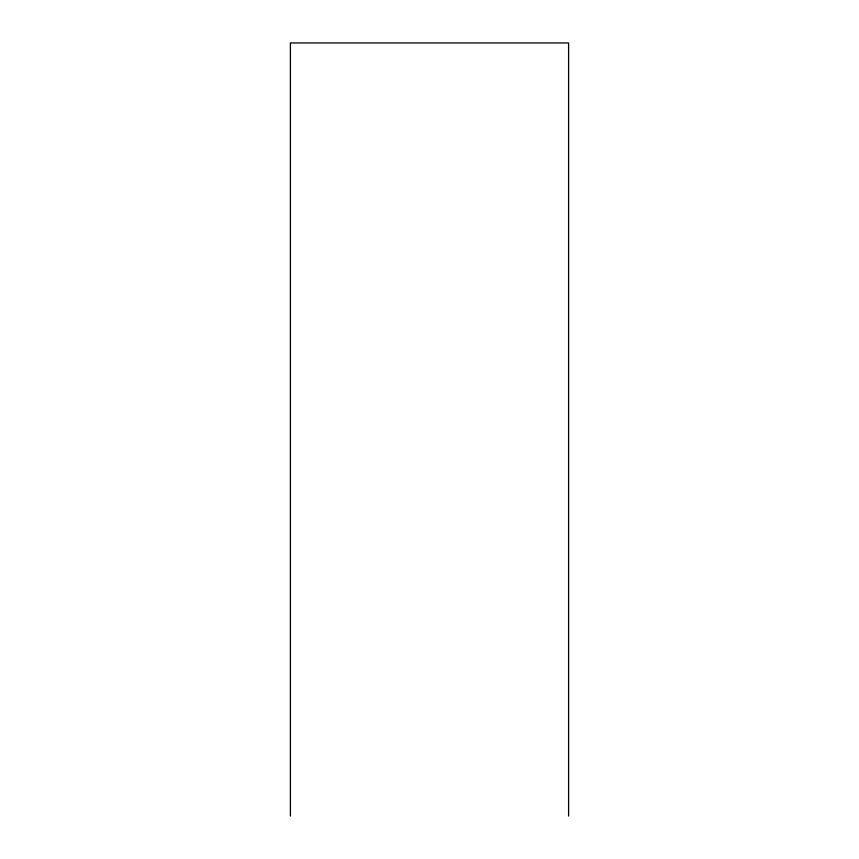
<?xml version="1.0" encoding="UTF-8"?>
<svg xmlns="http://www.w3.org/2000/svg" width="859" height="859" viewBox="0 0 859 859"><rect width="100%" height="100%" fill="white"/><g stroke="black" fill="none" stroke-linecap="round" stroke-linejoin="round"><path stroke-width="1.29" d="M568.604 816.05L568.604 42.95L290.396 42.95L290.396 816.05"/></g></svg>
